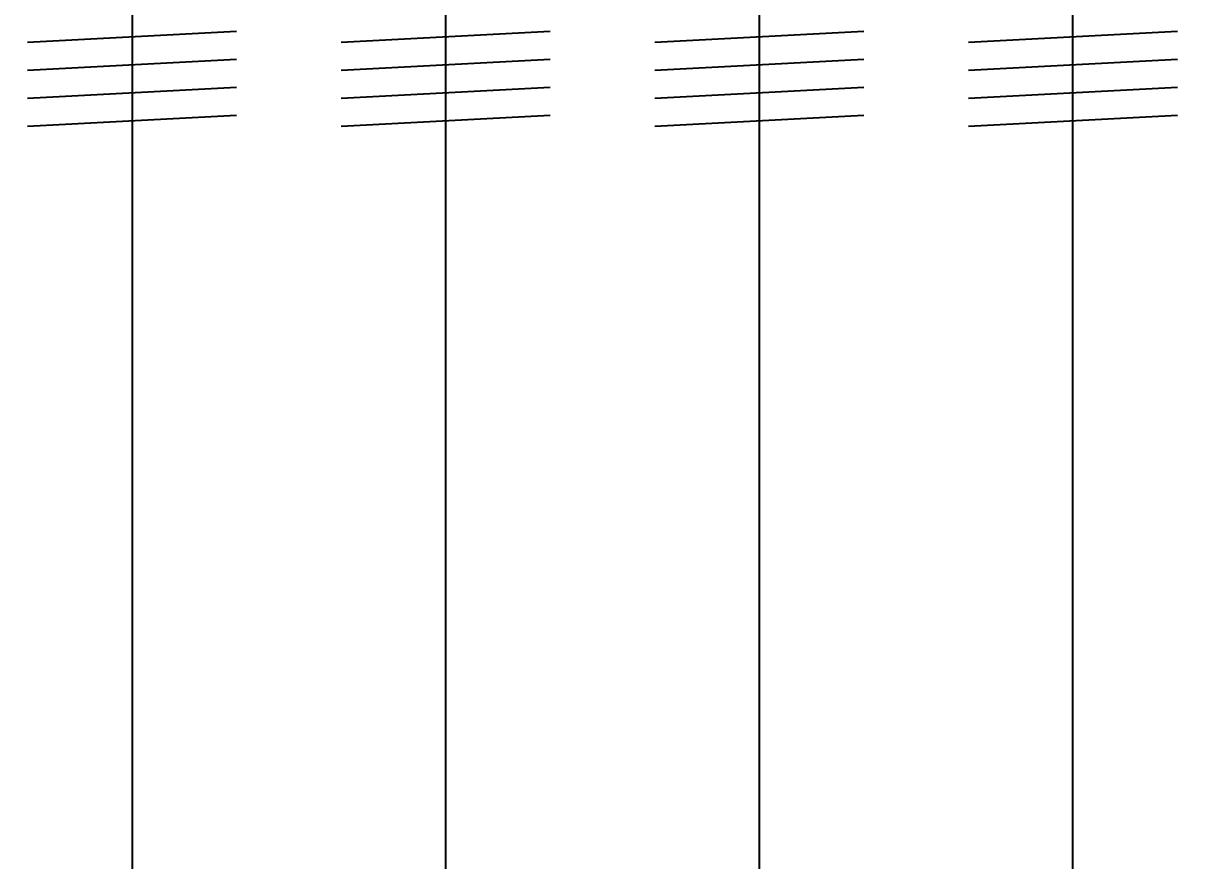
# Model space of a CAD drawing. Header units: millimetres. Extents: x 198973 to 311338, y 50799 to 196797.
# Drawn here: x 213900 to 214232.5, y 87846 to 88086.4 of the extents above; entities that cross this region are included whole.
import ezdxf

# ---------------------------------------------------------------- set-up
doc = ezdxf.new("R2010")
doc.units = ezdxf.units.MM
doc.header["$LTSCALE"] = 1000
doc.layers.add('PUB_HATCH', color=8, linetype='Continuous')
doc.layers.add('STAIR', color=2, linetype='Continuous')
doc.styles.add('DIM_FONT', font='SIMPLEX.shx', dxfattribs={"width": 0.8})
doc.dimstyles.new('DIMN', dxfattribs={"dimtxt": 300, "dimasz": 1, "dimexe": 250, "dimexo": 300, "dimgap": 150, "dimtad": 1, "dimdec": 0, "dimzin": 0, "dimdsep": 46, "dimtxsty": 'DIM_FONT', "dimblk": '_DIMX', "dimcen": 0.09, "dimclrt": 7, "dimadec": 0, "dimazin": 0, "dimtfac": 1, "dimtdec": 0, "dimtix": 1, "dimtmove": 2, "dimatfit": 3, "dimldrblk": '_DIMX', "dimfxl": 1, "dimtolj": 1, "dimtzin": 0, "dimarcsym": 0})

# ---------------------------------------------------------------- blocks, each defined once
blk = doc.blocks.new('*D170')
at = {"layer": 'DEFPOINTS', "color": 0, "transparency": 16777216}
for p in [(220053.9, 103465.69), (218616.23, 101503.41), (208116.23, 81103.41)]:
    blk.add_point(p, dxfattribs=at)
at = {"layer": 'STAIR', "color": 0, "lineweight": -2, "transparency": 16777216}
for p, q in [((220053.9, 103463.69), (220053.9, 104644.26)), ((218616.23, 103461.69), (220053.9, 103463.69)), ((218616.23, 101803.41), (218616.23, 103461.69))]:
    blk.add_line(p, q, dxfattribs=at)
at = {"layer": 'STAIR', "color": 7, "transparency": 16777216, "insert": (219753.9, 104129.97), "char_height": 300, "attachment_point": 5, "rotation": 90, "style": 'DIM_FONT'}
blk.add_mtext('\\A1;10500', dxfattribs=at)
blk = doc.blocks.new('_DIMX')
blk.add_line((-150, 0), (150, 0))
at = {"const_width": 50}
blk.add_lwpolyline([(-70, -70), (70, 70)], dxfattribs=at)
blk = doc.blocks.new('*D171')
at = {"layer": 'DEFPOINTS', "color": 0, "transparency": 16777216}
for p in [(221109.59, 103729.45), (218616.23, 101503.41), (208116.23, 81103.41)]:
    blk.add_point(p, dxfattribs=at)
at = {"layer": 'STAIR', "color": 0, "lineweight": -2, "transparency": 16777216}
for p, q in [((221105.59, 101503.41), (221107.59, 103729.45)), ((221107.59, 103729.45), (222333.87, 103729.45)), ((218916.23, 101503.41), (221105.59, 101503.41))]:
    blk.add_line(p, q, dxfattribs=at)
at = {"layer": 'STAIR', "color": 7, "transparency": 16777216, "insert": (221796.73, 104029.45), "char_height": 300, "attachment_point": 5, "style": 'DIM_FONT'}
blk.add_mtext('\\A1;20400', dxfattribs=at)

msp = doc.modelspace()

# ---------------------------------------------------------------- linework, layer by layer
at = {"layer": 'PUB_HATCH'}
for p, q in [((213931.23, 88214.41), (213931.23, 87192.41)), ((214021.23, 87192.41), (214021.23, 88214.41)), ((214111.23, 88214.41), (214111.23, 87192.41)), ((214201.23, 87192.41), (214201.23, 88214.41))]:
    msp.add_line(p, q, dxfattribs=at)
at = {"layer": 'PUB_HATCH', "ltscale": 0.5}
for p, q in [((213961.23, 88083.95), (213901.23, 88080.81)), ((213961.23, 88083.95), (213901.23, 88080.81)), ((213961.23, 88083.95), (213901.23, 88080.81)), ((213961.23, 88083.95), (213901.23, 88080.81)), ((213961.23, 88083.95), (213901.23, 88080.81)), ((213961.23, 88083.95), (213901.23, 88080.81)), ((213961.23, 88083.95), (213901.23, 88080.81)), ((213961.23, 88083.95), (213901.23, 88080.81)), ((213961.23, 88083.95), (213901.23, 88080.81)), ((213961.23, 88083.95), (213901.23, 88080.81)), ((213961.23, 88083.95), (213901.23, 88080.81)), ((213961.23, 88083.95), (213901.23, 88080.81)), ((213961.23, 88083.95), (213901.23, 88080.81)), ((213961.23, 88083.95), (213901.23, 88080.81)), ((213961.23, 88083.95), (213901.23, 88080.81)), ((213961.23, 88083.95), (213901.23, 88080.81)), ((213961.23, 88083.95), (213901.23, 88080.81)), ((213961.23, 88083.95), (213901.23, 88080.81)), ((213961.23, 88083.95), (213901.23, 88080.81)), ((213961.23, 88083.95), (213901.23, 88080.81)), ((213961.23, 88083.95), (213901.23, 88080.81)), ((213961.23, 88083.95), (213901.23, 88080.81)), ((213961.23, 88083.95), (213901.23, 88080.81)), ((213961.23, 88083.95), (213901.23, 88080.81)), ((213961.23, 88083.95), (213901.23, 88080.81)), ((213961.23, 88083.95), (213901.23, 88080.81)), ((213961.23, 88083.95), (213901.23, 88080.81)), ((213961.23, 88083.95), (213901.23, 88080.81)), ((213961.23, 88083.95), (213901.23, 88080.81)), ((213961.23, 88083.95), (213901.23, 88080.81)), ((213961.23, 88083.95), (213901.23, 88080.81)), ((213961.23, 88083.95), (213901.23, 88080.81)), ((213961.23, 88083.95), (213901.23, 88080.81)), ((213961.23, 88083.95), (213901.23, 88080.81)), ((213961.23, 88083.95), (213901.23, 88080.81)), ((213961.23, 88083.95), (213901.23, 88080.81)), ((213961.23, 88083.95), (213901.23, 88080.81)), ((213961.23, 88083.95), (213901.23, 88080.81)), ((213961.23, 88083.95), (213901.23, 88080.81)), ((213961.23, 88083.95), (213901.23, 88080.81)), ((213961.23, 88083.95), (213901.23, 88080.81)), ((213961.23, 88083.95), (213901.23, 88080.81)), ((213961.23, 88083.95), (213901.23, 88080.81)), ((213961.23, 88083.95), (213901.23, 88080.81)), ((213961.23, 88083.95), (213901.23, 88080.81)), ((213961.23, 88083.95), (213901.23, 88080.81)), ((213961.23, 88083.95), (213901.23, 88080.81)), ((213961.23, 88083.95), (213901.23, 88080.81)), ((213961.23, 88083.95), (213901.23, 88080.81)), ((213961.23, 88083.95), (213901.23, 88080.81)), ((213961.23, 88083.95), (213901.23, 88080.81)), ((213961.23, 88083.95), (213901.23, 88080.81)), ((214051.23, 88083.95), (213991.23, 88080.81)), ((214051.23, 88083.95), (213991.23, 88080.81)), ((214051.23, 88083.95), (213991.23, 88080.81)), ((214051.23, 88083.95), (213991.23, 88080.81)), ((214051.23, 88083.95), (213991.23, 88080.81)), ((214051.23, 88083.95), (213991.23, 88080.81)), ((214051.23, 88083.95), (213991.23, 88080.81)), ((214051.23, 88083.95), (213991.23, 88080.81)), ((214051.23, 88083.95), (213991.23, 88080.81)), ((214051.23, 88083.95), (213991.23, 88080.81)), ((214051.23, 88083.95), (213991.23, 88080.81)), ((214051.23, 88083.95), (213991.23, 88080.81)), ((214051.23, 88083.95), (213991.23, 88080.81)), ((214051.23, 88083.95), (213991.23, 88080.81)), ((214051.23, 88083.95), (213991.23, 88080.81)), ((214051.23, 88083.95), (213991.23, 88080.81)), ((214051.23, 88083.95), (213991.23, 88080.81)), ((214051.23, 88083.95), (213991.23, 88080.81)), ((214051.23, 88083.95), (213991.23, 88080.81)), ((214051.23, 88083.95), (213991.23, 88080.81)), ((214051.23, 88083.95), (213991.23, 88080.81)), ((214051.23, 88083.95), (213991.23, 88080.81)), ((214051.23, 88083.95), (213991.23, 88080.81)), ((214051.23, 88083.95), (213991.23, 88080.81)), ((214051.23, 88083.95), (213991.23, 88080.81)), ((214051.23, 88083.95), (213991.23, 88080.81)), ((214051.23, 88083.95), (213991.23, 88080.81)), ((214051.23, 88083.95), (213991.23, 88080.81)), ((214051.23, 88083.95), (213991.23, 88080.81)), ((214051.23, 88083.95), (213991.23, 88080.81)), ((214051.23, 88083.95), (213991.23, 88080.81)), ((214051.23, 88083.95), (213991.23, 88080.81)), ((214051.23, 88083.95), (213991.23, 88080.81)), ((214051.23, 88083.95), (213991.23, 88080.81)), ((214051.23, 88083.95), (213991.23, 88080.81)), ((214051.23, 88083.95), (213991.23, 88080.81)), ((214051.23, 88083.95), (213991.23, 88080.81)), ((214051.23, 88083.95), (213991.23, 88080.81)), ((214051.23, 88083.95), (213991.23, 88080.81)), ((214051.23, 88083.95), (213991.23, 88080.81)), ((214051.23, 88083.95), (213991.23, 88080.81)), ((214051.23, 88083.95), (213991.23, 88080.81)), ((214051.23, 88083.95), (213991.23, 88080.81)), ((214051.23, 88083.95), (213991.23, 88080.81)), ((214051.23, 88083.95), (213991.23, 88080.81)), ((214051.23, 88083.95), (213991.23, 88080.81)), ((214051.23, 88083.95), (213991.23, 88080.81)), ((214051.23, 88083.95), (213991.23, 88080.81)), ((214051.23, 88083.95), (213991.23, 88080.81)), ((214051.23, 88083.95), (213991.23, 88080.81)), ((214051.23, 88083.95), (213991.23, 88080.81)), ((214051.23, 88083.95), (213991.23, 88080.81)), ((214141.23, 88083.95), (214081.23, 88080.81)), ((214141.23, 88083.95), (214081.23, 88080.81)), ((214141.23, 88083.95), (214081.23, 88080.81)), ((214141.23, 88083.95), (214081.23, 88080.81)), ((214141.23, 88083.95), (214081.23, 88080.81)), ((214141.23, 88083.95), (214081.23, 88080.81)), ((214141.23, 88083.95), (214081.23, 88080.81)), ((214141.23, 88083.95), (214081.23, 88080.81)), ((214141.23, 88083.95), (214081.23, 88080.81)), ((214141.23, 88083.95), (214081.23, 88080.81)), ((214141.23, 88083.95), (214081.23, 88080.81)), ((214141.23, 88083.95), (214081.23, 88080.81)), ((214141.23, 88083.95), (214081.23, 88080.81)), ((214141.23, 88083.95), (214081.23, 88080.81)), ((214141.23, 88083.95), (214081.23, 88080.81)), ((214141.23, 88083.95), (214081.23, 88080.81)), ((214141.23, 88083.95), (214081.23, 88080.81)), ((214141.23, 88083.95), (214081.23, 88080.81)), ((214141.23, 88083.95), (214081.23, 88080.81)), ((214141.23, 88083.95), (214081.23, 88080.81)), ((214141.23, 88083.95), (214081.23, 88080.81)), ((214141.23, 88083.95), (214081.23, 88080.81)), ((214141.23, 88083.95), (214081.23, 88080.81)), ((214141.23, 88083.95), (214081.23, 88080.81)), ((214141.23, 88083.95), (214081.23, 88080.81)), ((214141.23, 88083.95), (214081.23, 88080.81)), ((214141.23, 88083.95), (214081.23, 88080.81)), ((214141.23, 88083.95), (214081.23, 88080.81)), ((214141.23, 88083.95), (214081.23, 88080.81)), ((214141.23, 88083.95), (214081.23, 88080.81)), ((214141.23, 88083.95), (214081.23, 88080.81)), ((214141.23, 88083.95), (214081.23, 88080.81)), ((214141.23, 88083.95), (214081.23, 88080.81)), ((214141.23, 88083.95), (214081.23, 88080.81)), ((214141.23, 88083.95), (214081.23, 88080.81)), ((214141.23, 88083.95), (214081.23, 88080.81)), ((214141.23, 88083.95), (214081.23, 88080.81)), ((214141.23, 88083.95), (214081.23, 88080.81)), ((214141.23, 88083.95), (214081.23, 88080.81)), ((214141.23, 88083.95), (214081.23, 88080.81)), ((214141.23, 88083.95), (214081.23, 88080.81)), ((214141.23, 88083.95), (214081.23, 88080.81)), ((214141.23, 88083.95), (214081.23, 88080.81)), ((214141.23, 88083.95), (214081.23, 88080.81)), ((214141.23, 88083.95), (214081.23, 88080.81)), ((214141.23, 88083.95), (214081.23, 88080.81)), ((214141.23, 88083.95), (214081.23, 88080.81)), ((214141.23, 88083.95), (214081.23, 88080.81)), ((214141.23, 88083.95), (214081.23, 88080.81)), ((214141.23, 88083.95), (214081.23, 88080.81)), ((214141.23, 88083.95), (214081.23, 88080.81)), ((214141.23, 88083.95), (214081.23, 88080.81)), ((214231.23, 88083.95), (214171.23, 88080.81)), ((214231.23, 88083.95), (214171.23, 88080.81)), ((214231.23, 88083.95), (214171.23, 88080.81)), ((214231.23, 88083.95), (214171.23, 88080.81)), ((214231.23, 88083.95), (214171.23, 88080.81)), ((214231.23, 88083.95), (214171.23, 88080.81)), ((214231.23, 88083.95), (214171.23, 88080.81)), ((214231.23, 88083.95), (214171.23, 88080.81)), ((214231.23, 88083.95), (214171.23, 88080.81)), ((214231.23, 88083.95), (214171.23, 88080.81)), ((214231.23, 88083.95), (214171.23, 88080.81)), ((214231.23, 88083.95), (214171.23, 88080.81)), ((214231.23, 88083.95), (214171.23, 88080.81)), ((214231.23, 88083.95), (214171.23, 88080.81)), ((214231.23, 88083.95), (214171.23, 88080.81)), ((214231.23, 88083.95), (214171.23, 88080.81)), ((214231.23, 88083.95), (214171.23, 88080.81)), ((214231.23, 88083.95), (214171.23, 88080.81)), ((214231.23, 88083.95), (214171.23, 88080.81)), ((214231.23, 88083.95), (214171.23, 88080.81)), ((214231.23, 88083.95), (214171.23, 88080.81)), ((214231.23, 88083.95), (214171.23, 88080.81)), ((214231.23, 88083.95), (214171.23, 88080.81)), ((214231.23, 88083.95), (214171.23, 88080.81)), ((214231.23, 88083.95), (214171.23, 88080.81)), ((214231.23, 88083.95), (214171.23, 88080.81)), ((213961.23, 88075.94), (213901.23, 88072.8)), ((213961.23, 88075.94), (213901.23, 88072.8)), ((213961.23, 88075.94), (213901.23, 88072.8)), ((213961.23, 88075.94), (213901.23, 88072.8)), ((213961.23, 88075.94), (213901.23, 88072.8)), ((213961.23, 88075.94), (213901.23, 88072.8)), ((213961.23, 88075.94), (213901.23, 88072.8)), ((213961.23, 88075.94), (213901.23, 88072.8)), ((213961.23, 88075.94), (213901.23, 88072.8)), ((213961.23, 88075.94), (213901.23, 88072.8)), ((213961.23, 88075.94), (213901.23, 88072.8)), ((213961.23, 88075.94), (213901.23, 88072.8)), ((213961.23, 88075.94), (213901.23, 88072.8)), ((213961.23, 88075.94), (213901.23, 88072.8)), ((213961.23, 88075.94), (213901.23, 88072.8)), ((213961.23, 88075.94), (213901.23, 88072.8)), ((213961.23, 88075.94), (213901.23, 88072.8)), ((213961.23, 88075.94), (213901.23, 88072.8)), ((213961.23, 88075.94), (213901.23, 88072.8)), ((213961.23, 88075.94), (213901.23, 88072.8)), ((213961.23, 88075.94), (213901.23, 88072.8)), ((213961.23, 88075.94), (213901.23, 88072.8)), ((213961.23, 88075.94), (213901.23, 88072.8)), ((213961.23, 88075.94), (213901.23, 88072.8)), ((213961.23, 88075.94), (213901.23, 88072.8)), ((213961.23, 88075.94), (213901.23, 88072.8)), ((213961.23, 88075.94), (213901.23, 88072.8)), ((213961.23, 88075.94), (213901.23, 88072.8)), ((213961.23, 88075.94), (213901.23, 88072.8)), ((213961.23, 88075.94), (213901.23, 88072.8)), ((213961.23, 88075.94), (213901.23, 88072.8)), ((213961.23, 88075.94), (213901.23, 88072.8)), ((213961.23, 88075.94), (213901.23, 88072.8)), ((213961.23, 88075.94), (213901.23, 88072.8)), ((213961.23, 88075.94), (213901.23, 88072.8)), ((213961.23, 88075.94), (213901.23, 88072.8)), ((213961.23, 88075.94), (213901.23, 88072.8)), ((213961.23, 88075.94), (213901.23, 88072.8)), ((213961.23, 88075.94), (213901.23, 88072.8)), ((213961.23, 88075.94), (213901.23, 88072.8)), ((213961.23, 88075.94), (213901.23, 88072.8)), ((213961.23, 88075.94), (213901.23, 88072.8)), ((213961.23, 88075.94), (213901.23, 88072.8)), ((213961.23, 88075.94), (213901.23, 88072.8)), ((213961.23, 88075.94), (213901.23, 88072.8)), ((213961.23, 88075.94), (213901.23, 88072.8)), ((213961.23, 88075.94), (213901.23, 88072.8)), ((213961.23, 88075.94), (213901.23, 88072.8)), ((213961.23, 88075.94), (213901.23, 88072.8)), ((213961.23, 88075.94), (213901.23, 88072.8)), ((213961.23, 88075.94), (213901.23, 88072.8)), ((213961.23, 88075.94), (213901.23, 88072.8)), ((214051.23, 88075.94), (213991.23, 88072.8)), ((214051.23, 88075.94), (213991.23, 88072.8)), ((214051.23, 88075.94), (213991.23, 88072.8)), ((214051.23, 88075.94), (213991.23, 88072.8)), ((214051.23, 88075.94), (213991.23, 88072.8)), ((214051.23, 88075.94), (213991.23, 88072.8)), ((214051.23, 88075.94), (213991.23, 88072.8)), ((214051.23, 88075.94), (213991.23, 88072.8)), ((214051.23, 88075.94), (213991.23, 88072.8)), ((214051.23, 88075.94), (213991.23, 88072.8)), ((214051.23, 88075.94), (213991.23, 88072.8)), ((214051.23, 88075.94), (213991.23, 88072.8)), ((214051.23, 88075.94), (213991.23, 88072.8)), ((214051.23, 88075.94), (213991.23, 88072.8)), ((214051.23, 88075.94), (213991.23, 88072.8)), ((214051.23, 88075.94), (213991.23, 88072.8)), ((214051.23, 88075.94), (213991.23, 88072.8)), ((214051.23, 88075.94), (213991.23, 88072.8)), ((214051.23, 88075.94), (213991.23, 88072.8)), ((214051.23, 88075.94), (213991.23, 88072.8)), ((214051.23, 88075.94), (213991.23, 88072.8)), ((214051.23, 88075.94), (213991.23, 88072.8)), ((214051.23, 88075.94), (213991.23, 88072.8)), ((214051.23, 88075.94), (213991.23, 88072.8)), ((214051.23, 88075.94), (213991.23, 88072.8)), ((214051.23, 88075.94), (213991.23, 88072.8)), ((214051.23, 88075.94), (213991.23, 88072.8)), ((214051.23, 88075.94), (213991.23, 88072.8)), ((214051.23, 88075.94), (213991.23, 88072.8)), ((214051.23, 88075.94), (213991.23, 88072.8)), ((214051.23, 88075.94), (213991.23, 88072.8)), ((214051.23, 88075.94), (213991.23, 88072.8)), ((214051.23, 88075.94), (213991.23, 88072.8)), ((214051.23, 88075.94), (213991.23, 88072.8)), ((214051.23, 88075.94), (213991.23, 88072.8)), ((214051.23, 88075.94), (213991.23, 88072.8)), ((214051.23, 88075.94), (213991.23, 88072.8)), ((214051.23, 88075.94), (213991.23, 88072.8)), ((214051.23, 88075.94), (213991.23, 88072.8)), ((214051.23, 88075.94), (213991.23, 88072.8)), ((214051.23, 88075.94), (213991.23, 88072.8)), ((214051.23, 88075.94), (213991.23, 88072.8)), ((214051.23, 88075.94), (213991.23, 88072.8)), ((214051.23, 88075.94), (213991.23, 88072.8)), ((214051.23, 88075.94), (213991.23, 88072.8)), ((214051.23, 88075.94), (213991.23, 88072.8)), ((214051.23, 88075.94), (213991.23, 88072.8)), ((214051.23, 88075.94), (213991.23, 88072.8)), ((214051.23, 88075.94), (213991.23, 88072.8)), ((214051.23, 88075.94), (213991.23, 88072.8)), ((214051.23, 88075.94), (213991.23, 88072.8)), ((214051.23, 88075.94), (213991.23, 88072.8)), ((214141.23, 88075.94), (214081.23, 88072.8)), ((214141.23, 88075.94), (214081.23, 88072.8)), ((214141.23, 88075.94), (214081.23, 88072.8)), ((214141.23, 88075.94), (214081.23, 88072.8)), ((214141.23, 88075.94), (214081.23, 88072.8)), ((214141.23, 88075.94), (214081.23, 88072.8)), ((214141.23, 88075.94), (214081.23, 88072.8)), ((214141.23, 88075.94), (214081.23, 88072.8)), ((214141.23, 88075.94), (214081.23, 88072.8)), ((214141.23, 88075.94), (214081.23, 88072.8)), ((214141.23, 88075.94), (214081.23, 88072.8)), ((214141.23, 88075.94), (214081.23, 88072.8)), ((214141.23, 88075.94), (214081.23, 88072.8)), ((214141.23, 88075.94), (214081.23, 88072.8)), ((214141.23, 88075.94), (214081.23, 88072.8)), ((214141.23, 88075.94), (214081.23, 88072.8)), ((214141.23, 88075.94), (214081.23, 88072.8)), ((214141.23, 88075.94), (214081.23, 88072.8)), ((214141.23, 88075.94), (214081.23, 88072.8)), ((214141.23, 88075.94), (214081.23, 88072.8)), ((214141.23, 88075.94), (214081.23, 88072.8)), ((214141.23, 88075.94), (214081.23, 88072.8)), ((214141.23, 88075.94), (214081.23, 88072.8)), ((214141.23, 88075.94), (214081.23, 88072.8)), ((214141.23, 88075.94), (214081.23, 88072.8)), ((214141.23, 88075.94), (214081.23, 88072.8)), ((214141.23, 88075.94), (214081.23, 88072.8)), ((214141.23, 88075.94), (214081.23, 88072.8)), ((214141.23, 88075.94), (214081.23, 88072.8)), ((214141.23, 88075.94), (214081.23, 88072.8)), ((214141.23, 88075.94), (214081.23, 88072.8)), ((214141.23, 88075.94), (214081.23, 88072.8)), ((214141.23, 88075.94), (214081.23, 88072.8)), ((214141.23, 88075.94), (214081.23, 88072.8)), ((214141.23, 88075.94), (214081.23, 88072.8)), ((214141.23, 88075.94), (214081.23, 88072.8)), ((214141.23, 88075.94), (214081.23, 88072.8)), ((214141.23, 88075.94), (214081.23, 88072.8)), ((214141.23, 88075.94), (214081.23, 88072.8)), ((214141.23, 88075.94), (214081.23, 88072.8)), ((214141.23, 88075.94), (214081.23, 88072.8)), ((214141.23, 88075.94), (214081.23, 88072.8)), ((214141.23, 88075.94), (214081.23, 88072.8)), ((214141.23, 88075.94), (214081.23, 88072.8)), ((214141.23, 88075.94), (214081.23, 88072.8)), ((214141.23, 88075.94), (214081.23, 88072.8)), ((214141.23, 88075.94), (214081.23, 88072.8)), ((214141.23, 88075.94), (214081.23, 88072.8)), ((214141.23, 88075.94), (214081.23, 88072.8)), ((214141.23, 88075.94), (214081.23, 88072.8)), ((214141.23, 88075.94), (214081.23, 88072.8)), ((214141.23, 88075.94), (214081.23, 88072.8)), ((214231.23, 88075.94), (214171.23, 88072.8)), ((214231.23, 88075.94), (214171.23, 88072.8)), ((214231.23, 88075.94), (214171.23, 88072.8)), ((214231.23, 88075.94), (214171.23, 88072.8)), ((214231.23, 88075.94), (214171.23, 88072.8)), ((214231.23, 88075.94), (214171.23, 88072.8)), ((214231.23, 88075.94), (214171.23, 88072.8)), ((214231.23, 88075.94), (214171.23, 88072.8)), ((214231.23, 88075.94), (214171.23, 88072.8)), ((214231.23, 88075.94), (214171.23, 88072.8)), ((214231.23, 88075.94), (214171.23, 88072.8)), ((214231.23, 88075.94), (214171.23, 88072.8)), ((214231.23, 88075.94), (214171.23, 88072.8)), ((214231.23, 88075.94), (214171.23, 88072.8)), ((214231.23, 88075.94), (214171.23, 88072.8)), ((214231.23, 88075.94), (214171.23, 88072.8)), ((214231.23, 88075.94), (214171.23, 88072.8)), ((214231.23, 88075.94), (214171.23, 88072.8)), ((214231.23, 88075.94), (214171.23, 88072.8)), ((214231.23, 88075.94), (214171.23, 88072.8)), ((214231.23, 88075.94), (214171.23, 88072.8)), ((214231.23, 88075.94), (214171.23, 88072.8)), ((214231.23, 88075.94), (214171.23, 88072.8)), ((214231.23, 88075.94), (214171.23, 88072.8)), ((214231.23, 88075.94), (214171.23, 88072.8)), ((214231.23, 88075.94), (214171.23, 88072.8)), ((213961.23, 88067.93), (213901.23, 88064.79)), ((213961.23, 88067.93), (213901.23, 88064.79)), ((213961.23, 88067.93), (213901.23, 88064.79)), ((213961.23, 88067.93), (213901.23, 88064.79)), ((213961.23, 88067.93), (213901.23, 88064.79)), ((213961.23, 88067.93), (213901.23, 88064.79)), ((213961.23, 88067.93), (213901.23, 88064.79)), ((213961.23, 88067.93), (213901.23, 88064.79)), ((213961.23, 88067.93), (213901.23, 88064.79)), ((213961.23, 88067.93), (213901.23, 88064.79)), ((213961.23, 88067.93), (213901.23, 88064.79)), ((213961.23, 88067.93), (213901.23, 88064.79)), ((213961.23, 88067.93), (213901.23, 88064.79)), ((213961.23, 88067.93), (213901.23, 88064.79)), ((213961.23, 88067.93), (213901.23, 88064.79)), ((213961.23, 88067.93), (213901.23, 88064.79)), ((213961.23, 88067.93), (213901.23, 88064.79)), ((213961.23, 88067.93), (213901.23, 88064.79)), ((213961.23, 88067.93), (213901.23, 88064.79)), ((213961.23, 88067.93), (213901.23, 88064.79)), ((213961.23, 88067.93), (213901.23, 88064.79)), ((213961.23, 88067.93), (213901.23, 88064.79)), ((213961.23, 88067.93), (213901.23, 88064.79)), ((213961.23, 88067.93), (213901.23, 88064.79)), ((213961.23, 88067.93), (213901.23, 88064.79)), ((213961.23, 88067.93), (213901.23, 88064.79)), ((213961.23, 88067.93), (213901.23, 88064.79)), ((213961.23, 88067.93), (213901.23, 88064.79)), ((213961.23, 88067.93), (213901.23, 88064.79)), ((213961.23, 88067.93), (213901.23, 88064.79)), ((213961.23, 88067.93), (213901.23, 88064.79)), ((213961.23, 88067.93), (213901.23, 88064.79)), ((213961.23, 88067.93), (213901.23, 88064.79)), ((213961.23, 88067.93), (213901.23, 88064.79)), ((213961.23, 88067.93), (213901.23, 88064.79)), ((213961.23, 88067.93), (213901.23, 88064.79)), ((213961.23, 88067.93), (213901.23, 88064.79)), ((213961.23, 88067.93), (213901.23, 88064.79)), ((213961.23, 88067.93), (213901.23, 88064.79)), ((213961.23, 88067.93), (213901.23, 88064.79)), ((213961.23, 88067.93), (213901.23, 88064.79)), ((213961.23, 88067.93), (213901.23, 88064.79)), ((213961.23, 88067.93), (213901.23, 88064.79)), ((213961.23, 88067.93), (213901.23, 88064.79)), ((213961.23, 88067.93), (213901.23, 88064.79)), ((213961.23, 88067.93), (213901.23, 88064.79)), ((213961.23, 88067.93), (213901.23, 88064.79)), ((213961.23, 88067.93), (213901.23, 88064.79)), ((213961.23, 88067.93), (213901.23, 88064.79)), ((213961.23, 88067.93), (213901.23, 88064.79)), ((213961.23, 88067.93), (213901.23, 88064.79)), ((213961.23, 88067.93), (213901.23, 88064.79)), ((214051.23, 88067.93), (213991.23, 88064.79)), ((214051.23, 88067.93), (213991.23, 88064.79)), ((214051.23, 88067.93), (213991.23, 88064.79)), ((214051.23, 88067.93), (213991.23, 88064.79)), ((214051.23, 88067.93), (213991.23, 88064.79)), ((214051.23, 88067.93), (213991.23, 88064.79)), ((214051.23, 88067.93), (213991.23, 88064.79)), ((214051.23, 88067.93), (213991.23, 88064.79)), ((214051.23, 88067.93), (213991.23, 88064.79)), ((214051.23, 88067.93), (213991.23, 88064.79)), ((214051.23, 88067.93), (213991.23, 88064.79)), ((214051.23, 88067.93), (213991.23, 88064.79)), ((214051.23, 88067.93), (213991.23, 88064.79)), ((214051.23, 88067.93), (213991.23, 88064.79)), ((214051.23, 88067.93), (213991.23, 88064.79)), ((214051.23, 88067.93), (213991.23, 88064.79)), ((214051.23, 88067.93), (213991.23, 88064.79)), ((214051.23, 88067.93), (213991.23, 88064.79)), ((214051.23, 88067.93), (213991.23, 88064.79)), ((214051.23, 88067.93), (213991.23, 88064.79)), ((214051.23, 88067.93), (213991.23, 88064.79)), ((214051.23, 88067.93), (213991.23, 88064.79)), ((214051.23, 88067.93), (213991.23, 88064.79)), ((214051.23, 88067.93), (213991.23, 88064.79)), ((214051.23, 88067.93), (213991.23, 88064.79)), ((214051.23, 88067.93), (213991.23, 88064.79)), ((214051.23, 88067.93), (213991.23, 88064.79)), ((214051.23, 88067.93), (213991.23, 88064.79)), ((214051.23, 88067.93), (213991.23, 88064.79)), ((214051.23, 88067.93), (213991.23, 88064.79)), ((214051.23, 88067.93), (213991.23, 88064.79)), ((214051.23, 88067.93), (213991.23, 88064.79)), ((214051.23, 88067.93), (213991.23, 88064.79)), ((214051.23, 88067.93), (213991.23, 88064.79)), ((214051.23, 88067.93), (213991.23, 88064.79)), ((214051.23, 88067.93), (213991.23, 88064.79)), ((214051.23, 88067.93), (213991.23, 88064.79)), ((214051.23, 88067.93), (213991.23, 88064.79)), ((214051.23, 88067.93), (213991.23, 88064.79)), ((214051.23, 88067.93), (213991.23, 88064.79)), ((214051.23, 88067.93), (213991.23, 88064.79)), ((214051.23, 88067.93), (213991.23, 88064.79)), ((214051.23, 88067.93), (213991.23, 88064.79)), ((214051.23, 88067.93), (213991.23, 88064.79)), ((214051.23, 88067.93), (213991.23, 88064.79)), ((214051.23, 88067.93), (213991.23, 88064.79)), ((214051.23, 88067.93), (213991.23, 88064.79)), ((214051.23, 88067.93), (213991.23, 88064.79)), ((214051.23, 88067.93), (213991.23, 88064.79)), ((214051.23, 88067.93), (213991.23, 88064.79)), ((214051.23, 88067.93), (213991.23, 88064.79)), ((214051.23, 88067.93), (213991.23, 88064.79)), ((214141.23, 88067.93), (214081.23, 88064.79)), ((214141.23, 88067.93), (214081.23, 88064.79)), ((214141.23, 88067.93), (214081.23, 88064.79)), ((214141.23, 88067.93), (214081.23, 88064.79)), ((214141.23, 88067.93), (214081.23, 88064.79)), ((214141.23, 88067.93), (214081.23, 88064.79)), ((214141.23, 88067.93), (214081.23, 88064.79)), ((214141.23, 88067.93), (214081.23, 88064.79)), ((214141.23, 88067.93), (214081.23, 88064.79)), ((214141.23, 88067.93), (214081.23, 88064.79)), ((214141.23, 88067.93), (214081.23, 88064.79)), ((214141.23, 88067.93), (214081.23, 88064.79)), ((214141.23, 88067.93), (214081.23, 88064.79)), ((214141.23, 88067.93), (214081.23, 88064.79)), ((214141.23, 88067.93), (214081.23, 88064.79)), ((214141.23, 88067.93), (214081.23, 88064.79)), ((214141.23, 88067.93), (214081.23, 88064.79)), ((214141.23, 88067.93), (214081.23, 88064.79)), ((214141.23, 88067.93), (214081.23, 88064.79)), ((214141.23, 88067.93), (214081.23, 88064.79)), ((214141.23, 88067.93), (214081.23, 88064.79)), ((214141.23, 88067.93), (214081.23, 88064.79)), ((214141.23, 88067.93), (214081.23, 88064.79)), ((214141.23, 88067.93), (214081.23, 88064.79)), ((214141.23, 88067.93), (214081.23, 88064.79)), ((214141.23, 88067.93), (214081.23, 88064.79)), ((214141.23, 88067.93), (214081.23, 88064.79)), ((214141.23, 88067.93), (214081.23, 88064.79)), ((214141.23, 88067.93), (214081.23, 88064.79)), ((214141.23, 88067.93), (214081.23, 88064.79)), ((214141.23, 88067.93), (214081.23, 88064.79)), ((214141.23, 88067.93), (214081.23, 88064.79)), ((214141.23, 88067.93), (214081.23, 88064.79)), ((214141.23, 88067.93), (214081.23, 88064.79)), ((214141.23, 88067.93), (214081.23, 88064.79)), ((214141.23, 88067.93), (214081.23, 88064.79)), ((214141.23, 88067.93), (214081.23, 88064.79)), ((214141.23, 88067.93), (214081.23, 88064.79)), ((214141.23, 88067.93), (214081.23, 88064.79)), ((214141.23, 88067.93), (214081.23, 88064.79)), ((214141.23, 88067.93), (214081.23, 88064.79)), ((214141.23, 88067.93), (214081.23, 88064.79)), ((214141.23, 88067.93), (214081.23, 88064.79)), ((214141.23, 88067.93), (214081.23, 88064.79)), ((214141.23, 88067.93), (214081.23, 88064.79)), ((214141.23, 88067.93), (214081.23, 88064.79)), ((214141.23, 88067.93), (214081.23, 88064.79)), ((214141.23, 88067.93), (214081.23, 88064.79)), ((214141.23, 88067.93), (214081.23, 88064.79)), ((214141.23, 88067.93), (214081.23, 88064.79)), ((214141.23, 88067.93), (214081.23, 88064.79)), ((214141.23, 88067.93), (214081.23, 88064.79)), ((214231.23, 88067.93), (214171.23, 88064.79)), ((214231.23, 88067.93), (214171.23, 88064.79)), ((214231.23, 88067.93), (214171.23, 88064.79)), ((214231.23, 88067.93), (214171.23, 88064.79)), ((214231.23, 88067.93), (214171.23, 88064.79)), ((214231.23, 88067.93), (214171.23, 88064.79)), ((214231.23, 88067.93), (214171.23, 88064.79)), ((214231.23, 88067.93), (214171.23, 88064.79)), ((214231.23, 88067.93), (214171.23, 88064.79)), ((214231.23, 88067.93), (214171.23, 88064.79)), ((214231.23, 88067.93), (214171.23, 88064.79)), ((214231.23, 88067.93), (214171.23, 88064.79)), ((214231.23, 88067.93), (214171.23, 88064.79)), ((214231.23, 88067.93), (214171.23, 88064.79)), ((214231.23, 88067.93), (214171.23, 88064.79)), ((214231.23, 88067.93), (214171.23, 88064.79)), ((214231.23, 88067.93), (214171.23, 88064.79)), ((214231.23, 88067.93), (214171.23, 88064.79)), ((214231.23, 88067.93), (214171.23, 88064.79)), ((214231.23, 88067.93), (214171.23, 88064.79)), ((214231.23, 88067.93), (214171.23, 88064.79)), ((214231.23, 88067.93), (214171.23, 88064.79)), ((214231.23, 88067.93), (214171.23, 88064.79)), ((214231.23, 88067.93), (214171.23, 88064.79)), ((214231.23, 88067.93), (214171.23, 88064.79)), ((214231.23, 88067.93), (214171.23, 88064.79)), ((213961.23, 88059.92), (213901.23, 88056.78)), ((213961.23, 88059.92), (213901.23, 88056.78)), ((213961.23, 88059.92), (213901.23, 88056.78)), ((213961.23, 88059.92), (213901.23, 88056.78)), ((213961.23, 88059.92), (213901.23, 88056.78)), ((213961.23, 88059.92), (213901.23, 88056.78)), ((213961.23, 88059.92), (213901.23, 88056.78)), ((213961.23, 88059.92), (213901.23, 88056.78)), ((213961.23, 88059.92), (213901.23, 88056.78)), ((213961.23, 88059.92), (213901.23, 88056.78)), ((213961.23, 88059.92), (213901.23, 88056.78)), ((213961.23, 88059.92), (213901.23, 88056.78)), ((213961.23, 88059.92), (213901.23, 88056.78)), ((213961.23, 88059.92), (213901.23, 88056.78)), ((213961.23, 88059.92), (213901.23, 88056.78)), ((213961.23, 88059.92), (213901.23, 88056.78)), ((213961.23, 88059.92), (213901.23, 88056.78)), ((213961.23, 88059.92), (213901.23, 88056.78)), ((213961.23, 88059.92), (213901.23, 88056.78)), ((213961.23, 88059.92), (213901.23, 88056.78)), ((213961.23, 88059.92), (213901.23, 88056.78)), ((213961.23, 88059.92), (213901.23, 88056.78)), ((213961.23, 88059.92), (213901.23, 88056.78)), ((213961.23, 88059.92), (213901.23, 88056.78)), ((213961.23, 88059.92), (213901.23, 88056.78)), ((213961.23, 88059.92), (213901.23, 88056.78)), ((213961.23, 88059.92), (213901.23, 88056.78)), ((213961.23, 88059.92), (213901.23, 88056.78)), ((213961.23, 88059.92), (213901.23, 88056.78)), ((213961.23, 88059.92), (213901.23, 88056.78)), ((213961.23, 88059.92), (213901.23, 88056.78)), ((213961.23, 88059.92), (213901.23, 88056.78)), ((213961.23, 88059.92), (213901.23, 88056.78)), ((213961.23, 88059.92), (213901.23, 88056.78)), ((213961.23, 88059.92), (213901.23, 88056.78)), ((213961.23, 88059.92), (213901.23, 88056.78)), ((213961.23, 88059.92), (213901.23, 88056.78)), ((213961.23, 88059.92), (213901.23, 88056.78)), ((213961.23, 88059.92), (213901.23, 88056.78)), ((213961.23, 88059.92), (213901.23, 88056.78)), ((213961.23, 88059.92), (213901.23, 88056.78)), ((213961.23, 88059.92), (213901.23, 88056.78)), ((213961.23, 88059.92), (213901.23, 88056.78)), ((213961.23, 88059.92), (213901.23, 88056.78)), ((213961.23, 88059.92), (213901.23, 88056.78)), ((213961.23, 88059.92), (213901.23, 88056.78)), ((213961.23, 88059.92), (213901.23, 88056.78)), ((213961.23, 88059.92), (213901.23, 88056.78)), ((213961.23, 88059.92), (213901.23, 88056.78)), ((213961.23, 88059.92), (213901.23, 88056.78)), ((213961.23, 88059.92), (213901.23, 88056.78)), ((213961.23, 88059.92), (213901.23, 88056.78)), ((214051.23, 88059.92), (213991.23, 88056.78)), ((214051.23, 88059.92), (213991.23, 88056.78)), ((214051.23, 88059.92), (213991.23, 88056.78)), ((214051.23, 88059.92), (213991.23, 88056.78)), ((214051.23, 88059.92), (213991.23, 88056.78)), ((214051.23, 88059.92), (213991.23, 88056.78)), ((214051.23, 88059.92), (213991.23, 88056.78)), ((214051.23, 88059.92), (213991.23, 88056.78)), ((214051.23, 88059.92), (213991.23, 88056.78)), ((214051.23, 88059.92), (213991.23, 88056.78)), ((214051.23, 88059.92), (213991.23, 88056.78)), ((214051.23, 88059.92), (213991.23, 88056.78)), ((214051.23, 88059.92), (213991.23, 88056.78)), ((214051.23, 88059.92), (213991.23, 88056.78)), ((214051.23, 88059.92), (213991.23, 88056.78)), ((214051.23, 88059.92), (213991.23, 88056.78)), ((214051.23, 88059.92), (213991.23, 88056.78)), ((214051.23, 88059.92), (213991.23, 88056.78)), ((214051.23, 88059.92), (213991.23, 88056.78)), ((214051.23, 88059.92), (213991.23, 88056.78)), ((214051.23, 88059.92), (213991.23, 88056.78)), ((214051.23, 88059.92), (213991.23, 88056.78)), ((214051.23, 88059.92), (213991.23, 88056.78)), ((214051.23, 88059.92), (213991.23, 88056.78)), ((214051.23, 88059.92), (213991.23, 88056.78)), ((214051.23, 88059.92), (213991.23, 88056.78)), ((214051.23, 88059.92), (213991.23, 88056.78)), ((214051.23, 88059.92), (213991.23, 88056.78)), ((214051.23, 88059.92), (213991.23, 88056.78)), ((214051.23, 88059.92), (213991.23, 88056.78)), ((214051.23, 88059.92), (213991.23, 88056.78)), ((214051.23, 88059.92), (213991.23, 88056.78)), ((214051.23, 88059.92), (213991.23, 88056.78)), ((214051.23, 88059.92), (213991.23, 88056.78)), ((214051.23, 88059.92), (213991.23, 88056.78)), ((214051.23, 88059.92), (213991.23, 88056.78)), ((214051.23, 88059.92), (213991.23, 88056.78)), ((214051.23, 88059.92), (213991.23, 88056.78)), ((214051.23, 88059.92), (213991.23, 88056.78)), ((214051.23, 88059.92), (213991.23, 88056.78)), ((214051.23, 88059.92), (213991.23, 88056.78)), ((214051.23, 88059.92), (213991.23, 88056.78)), ((214051.23, 88059.92), (213991.23, 88056.78)), ((214051.23, 88059.92), (213991.23, 88056.78)), ((214051.23, 88059.92), (213991.23, 88056.78)), ((214051.23, 88059.92), (213991.23, 88056.78)), ((214051.23, 88059.92), (213991.23, 88056.78)), ((214051.23, 88059.92), (213991.23, 88056.78)), ((214051.23, 88059.92), (213991.23, 88056.78)), ((214051.23, 88059.92), (213991.23, 88056.78)), ((214051.23, 88059.92), (213991.23, 88056.78)), ((214051.23, 88059.92), (213991.23, 88056.78)), ((214141.23, 88059.92), (214081.23, 88056.78)), ((214141.23, 88059.92), (214081.23, 88056.78)), ((214141.23, 88059.92), (214081.23, 88056.78)), ((214141.23, 88059.92), (214081.23, 88056.78)), ((214141.23, 88059.92), (214081.23, 88056.78)), ((214141.23, 88059.92), (214081.23, 88056.78)), ((214141.23, 88059.92), (214081.23, 88056.78)), ((214141.23, 88059.92), (214081.23, 88056.78)), ((214141.23, 88059.92), (214081.23, 88056.78)), ((214141.23, 88059.92), (214081.23, 88056.78)), ((214141.23, 88059.92), (214081.23, 88056.78)), ((214141.23, 88059.92), (214081.23, 88056.78)), ((214141.23, 88059.92), (214081.23, 88056.78)), ((214141.23, 88059.92), (214081.23, 88056.78)), ((214141.23, 88059.92), (214081.23, 88056.78)), ((214141.23, 88059.92), (214081.23, 88056.78)), ((214141.23, 88059.92), (214081.23, 88056.78)), ((214141.23, 88059.92), (214081.23, 88056.78)), ((214141.23, 88059.92), (214081.23, 88056.78)), ((214141.23, 88059.92), (214081.23, 88056.78)), ((214141.23, 88059.92), (214081.23, 88056.78)), ((214141.23, 88059.92), (214081.23, 88056.78)), ((214141.23, 88059.92), (214081.23, 88056.78)), ((214141.23, 88059.92), (214081.23, 88056.78)), ((214141.23, 88059.92), (214081.23, 88056.78)), ((214141.23, 88059.92), (214081.23, 88056.78)), ((214141.23, 88059.92), (214081.23, 88056.78)), ((214141.23, 88059.92), (214081.23, 88056.78)), ((214141.23, 88059.92), (214081.23, 88056.78)), ((214141.23, 88059.92), (214081.23, 88056.78)), ((214141.23, 88059.92), (214081.23, 88056.78)), ((214141.23, 88059.92), (214081.23, 88056.78)), ((214141.23, 88059.92), (214081.23, 88056.78)), ((214141.23, 88059.92), (214081.23, 88056.78)), ((214141.23, 88059.92), (214081.23, 88056.78)), ((214141.23, 88059.92), (214081.23, 88056.78)), ((214141.23, 88059.92), (214081.23, 88056.78)), ((214141.23, 88059.92), (214081.23, 88056.78)), ((214141.23, 88059.92), (214081.23, 88056.78)), ((214141.23, 88059.92), (214081.23, 88056.78)), ((214141.23, 88059.92), (214081.23, 88056.78)), ((214141.23, 88059.92), (214081.23, 88056.78)), ((214141.23, 88059.92), (214081.23, 88056.78)), ((214141.23, 88059.92), (214081.23, 88056.78)), ((214141.23, 88059.92), (214081.23, 88056.78)), ((214141.23, 88059.92), (214081.23, 88056.78)), ((214141.23, 88059.92), (214081.23, 88056.78)), ((214141.23, 88059.92), (214081.23, 88056.78)), ((214141.23, 88059.92), (214081.23, 88056.78)), ((214141.23, 88059.92), (214081.23, 88056.78)), ((214141.23, 88059.92), (214081.23, 88056.78)), ((214141.23, 88059.92), (214081.23, 88056.78)), ((214231.23, 88059.92), (214171.23, 88056.78)), ((214231.23, 88059.92), (214171.23, 88056.78)), ((214231.23, 88059.92), (214171.23, 88056.78)), ((214231.23, 88059.92), (214171.23, 88056.78)), ((214231.23, 88059.92), (214171.23, 88056.78)), ((214231.23, 88059.92), (214171.23, 88056.78)), ((214231.23, 88059.92), (214171.23, 88056.78)), ((214231.23, 88059.92), (214171.23, 88056.78)), ((214231.23, 88059.92), (214171.23, 88056.78)), ((214231.23, 88059.92), (214171.23, 88056.78)), ((214231.23, 88059.92), (214171.23, 88056.78)), ((214231.23, 88059.92), (214171.23, 88056.78)), ((214231.23, 88059.92), (214171.23, 88056.78)), ((214231.23, 88059.92), (214171.23, 88056.78)), ((214231.23, 88059.92), (214171.23, 88056.78)), ((214231.23, 88059.92), (214171.23, 88056.78)), ((214231.23, 88059.92), (214171.23, 88056.78)), ((214231.23, 88059.92), (214171.23, 88056.78)), ((214231.23, 88059.92), (214171.23, 88056.78)), ((214231.23, 88059.92), (214171.23, 88056.78)), ((214231.23, 88059.92), (214171.23, 88056.78)), ((214231.23, 88059.92), (214171.23, 88056.78)), ((214231.23, 88059.92), (214171.23, 88056.78)), ((214231.23, 88059.92), (214171.23, 88056.78)), ((214231.23, 88059.92), (214171.23, 88056.78)), ((214231.23, 88059.92), (214171.23, 88056.78))]:
    msp.add_line(p, q, dxfattribs=at)

# ---------------------------------------------------------------- dimensions: what is measured, and where the dimension line sits
at = {"layer": 'STAIR'}
for offset, dtype, picture, middle in [((1437.68, 1962.27), 1, '*D170', (219753.9, 104129.97)), ((2493.36, 2226.03), 0, '*D171', (221796.73, 104029.45))]:
    dim = msp.add_ordinate_dim(feature_location=(218616.23, 101503.41), offset=offset, dtype=dtype, origin=(208116.23, 81103.41), dimstyle='DIMN', dxfattribs=at)
    dim.commit()
    dim.dimension.update_dxf_attribs({"geometry": picture, "text_midpoint": middle})

doc.saveas('drawing.dxf')
